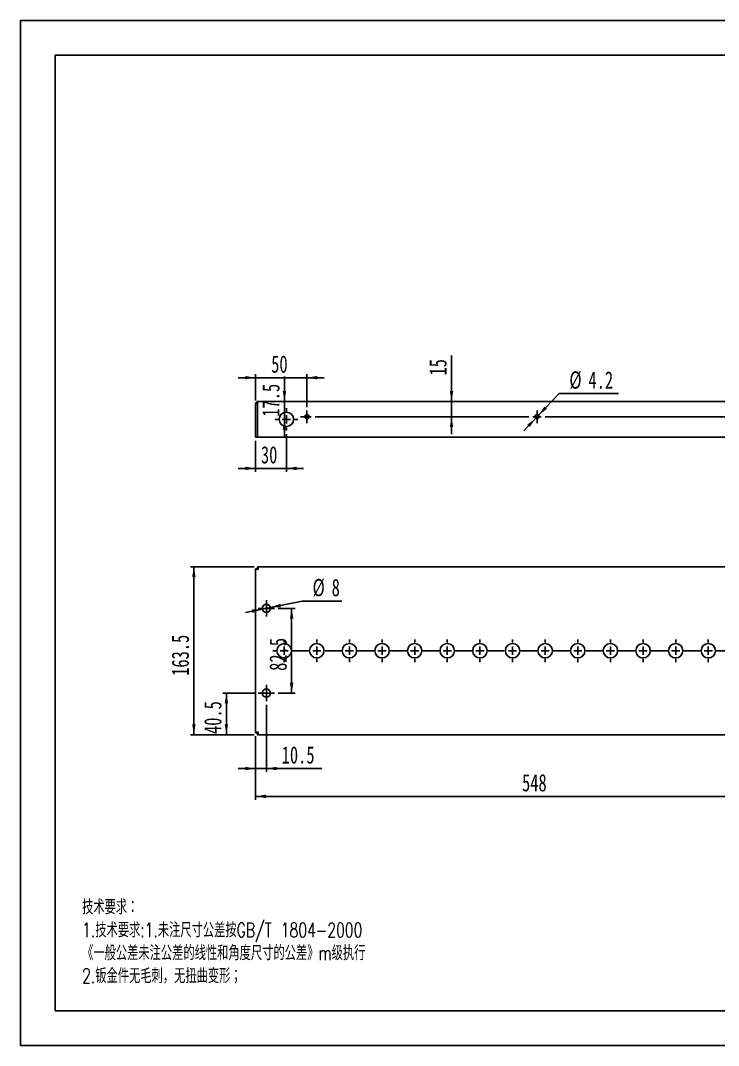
# Model space of a CAD drawing. Extents: x 0 to 1411, y 0 to 998.
# Drawn here: x 0 to 679, y 0 to 998 of the extents above; entities that cross this region are included whole.
import ezdxf

# ---------------------------------------------------------------- set-up
doc = ezdxf.new("R2010")
doc.units = 0
doc.header["$LTSCALE"] = 3.359556
doc.layers.get('0').update_dxf_attribs({"linetype": 'CONTINUOUS'})
doc.layers.add('粗实线', color=7, linetype='CONTINUOUS')
doc.layers.add('细实线', color=7, linetype='CONTINUOUS')
doc.styles.add('SLDTEXTSTYLE0', font='TXT', dxfattribs={"width": 0.7, "bigfont": 'bigfont'})
doc.styles.add('SLDTEXTSTYLE6', font='TXT', dxfattribs={"width": 0.7})
doc.dimstyles.new('SLDDIMSTYLE0', dxfattribs={"dimtxt": 16.79778, "dimasz": 10.078668, "dimexe": 0, "dimexo": 0.0625, "dimgap": 4.199445, "dimtad": 2, "dimdec": 1, "dimrnd": 1e-09, "dimzin": 12, "dimtxsty": 'SLDTEXTSTYLE6', "dimsah": 1, "dimcen": 0.09, "dimazin": 3, "dimtfac": 1, "dimtdec": 1, "dimtofl": 0, "dimtmove": 0, "dimatfit": 3, "dimtolj": 1, "dimtzin": 12})
doc.dimstyles.new('SLDDIMSTYLE1', dxfattribs={"dimtxt": 16.79778, "dimasz": 10.078668, "dimexe": 0, "dimexo": 0.0625, "dimgap": 4.199445, "dimtad": 0, "dimtih": 1, "dimtoh": 1, "dimdec": 1, "dimrnd": 1e-09, "dimzin": 12, "dimtxsty": 'SLDTEXTSTYLE6', "dimsah": 1, "dimcen": 0, "dimazin": 3, "dimtfac": 1, "dimtdec": 1, "dimtmove": 0, "dimatfit": 3, "dimtolj": 1, "dimtzin": 12})
doc.dimstyles.new('SLDDIMSTYLE2', dxfattribs={"dimtxt": 16.79778, "dimasz": 10.078668, "dimexe": 0, "dimexo": 0.0625, "dimgap": 4.199445, "dimtad": 2, "dimdec": 1, "dimrnd": 1e-09, "dimzin": 12, "dimtxsty": 'SLDTEXTSTYLE6', "dimsah": 1, "dimcen": 0.09, "dimazin": 3, "dimtfac": 1, "dimtdec": 1, "dimtmove": 0, "dimatfit": 3, "dimtolj": 1, "dimtzin": 12})

# ---------------------------------------------------------------- blocks, each defined once
blk = doc.blocks.new('SW_NOTE_0')
at = {"layer": '细实线', "color": 0, "attachment_point": 1, "style": 'SLDTEXTSTYLE0'}
for s, insert, char_height in [('技术要求：', (0, 18.33), 14.222), ('1.技术要求:1.未注尺寸公差按GB/T 1804-2000', (0, -3.99), 14.2221), ('《一般公差未注公差的线性和角度尺寸的公差》m级执行', (0, -26.31), 14.2221), ('2.钣金件无毛刺，无扭曲变形；', (0, -48.63), 14.2221)]:
    blk.add_mtext(s, dxfattribs=dict(at, insert=insert, char_height=char_height))
blk = doc.blocks.new('_D')
at = {"layer": '细实线'}
for p, q in [((228.73, 301.14), (228.73, 239.17)), ((776.73, 301.14), (776.73, 239.17)), ((776.73, 242.52), (228.73, 242.52))]:
    blk.add_line(p, q, dxfattribs=at)
for points in [[(228.73, 242.52), (238.81, 240.84), (238.81, 244.2)], [(776.73, 242.52), (766.65, 244.2), (766.65, 240.84)]]:
    blk.add_solid(points, dxfattribs=at)
at = {"layer": '细实线', "insert": (488.07, 264.18), "char_height": 16.798, "attachment_point": 1, "style": 'SLDTEXTSTYLE6'}
blk.add_mtext('548', dxfattribs=at)
blk = doc.blocks.new('_D_1')
at = {"layer": '细实线'}
for p, q in [((227.34, 466.03), (165.37, 466.03)), ((168.73, 302.53), (168.73, 466.03)), ((227.34, 302.53), (165.37, 302.53))]:
    blk.add_line(p, q, dxfattribs=at)
for points in [[(168.73, 466.03), (167.05, 455.95), (170.41, 455.95)], [(168.73, 302.53), (170.41, 312.61), (167.05, 312.61)]]:
    blk.add_solid(points, dxfattribs=at)
at = {"layer": '细实线', "insert": (147.07, 359.84), "char_height": 16.798, "attachment_point": 1, "rotation": 90, "style": 'SLDTEXTSTYLE6'}
blk.add_mtext('163.5', dxfattribs=at)
blk = doc.blocks.new('_D_5')
at = {"layer": '细实线'}
for p, q in [((250.59, 425.53), (267.23, 425.53)), ((263.87, 343.03), (263.87, 425.53)), ((250.59, 343.03), (267.23, 343.03))]:
    blk.add_line(p, q, dxfattribs=at)
for points in [[(263.87, 425.53), (262.19, 415.45), (265.55, 415.45)], [(263.87, 343.03), (265.55, 353.11), (262.19, 353.11)]]:
    blk.add_solid(points, dxfattribs=at)
at = {"layer": '细实线', "insert": (242.21, 364.73), "char_height": 16.798, "attachment_point": 1, "rotation": 90, "style": 'SLDTEXTSTYLE6'}
blk.add_mtext('82.5', dxfattribs=at)
blk = doc.blocks.new('_D_6')
at = {"layer": '细实线'}
for p, q in [((227.87, 343.03), (197.01, 343.03)), ((200.37, 302.53), (200.37, 343.03)), ((227.34, 302.53), (197.01, 302.53))]:
    blk.add_line(p, q, dxfattribs=at)
for points in [[(200.37, 343.03), (198.69, 332.95), (202.05, 332.95)], [(200.37, 302.53), (202.05, 312.61), (198.69, 312.61)]]:
    blk.add_solid(points, dxfattribs=at)
at = {"layer": '细实线', "insert": (178.71, 303.23), "char_height": 16.798, "attachment_point": 1, "rotation": 90, "style": 'SLDTEXTSTYLE6'}
blk.add_mtext('40.5', dxfattribs=at)
blk = doc.blocks.new('_D_7')
at = {"layer": '细实线'}
for p, q in [((239.23, 331.67), (239.23, 266.27)), ((228.73, 301.14), (228.73, 266.27)), ((228.73, 269.63), (211.93, 269.63)), ((228.73, 269.63), (239.23, 269.63)), ((239.23, 269.63), (293.27, 269.63))]:
    blk.add_line(p, q, dxfattribs=at)
for points in [[(228.73, 269.63), (218.65, 271.31), (218.65, 267.95)], [(239.23, 269.63), (249.31, 267.95), (249.31, 271.31)]]:
    blk.add_solid(points, dxfattribs=at)
at = {"layer": '细实线', "insert": (254.17, 291.28), "char_height": 16.798, "attachment_point": 1, "style": 'SLDTEXTSTYLE6'}
blk.add_mtext('10.5', dxfattribs=at)
blk = doc.blocks.new('_D_8')
at = {"layer": '细实线'}
for p, q in [((243.15, 426.32), (274.13, 432.54)), ((274.13, 432.54), (312.56, 432.54)), ((235.31, 424.74), (218.84, 421.44)), ((235.31, 424.74), (243.15, 426.32))]:
    blk.add_line(p, q, dxfattribs=at)
for points in [[(243.15, 426.32), (253.37, 426.65), (252.71, 429.95)], [(235.31, 424.74), (225.1, 424.41), (225.76, 421.11)]]:
    blk.add_solid(points, dxfattribs=at)
at = {"layer": '细实线', "attachment_point": 1, "style": 'SLDTEXTSTYLE6'}
for s, insert, char_height in [('%%c', (284.21, 454.19), 16.798), ('8', (302.78, 454.19), 16.8)]:
    blk.add_mtext(s, dxfattribs=dict(at, insert=insert, char_height=char_height))
blk = doc.blocks.new('SW_CENTERMARKSYMBOL_0')
at = {"layer": '细实线', "color": 0}
for p, q in [((-444.5, 8), (-444.5, 11)), ((-412.75, 8), (-412.75, 11)), ((-381, 8), (-381, 11)), ((-349.25, 8), (-349.25, 11)), ((-317.5, 8), (-317.5, 11)), ((-285.75, 8), (-285.75, 11)), ((-254, 8), (-254, 11)), ((-222.25, 8), (-222.25, 11)), ((-190.5, 8), (-190.5, 11)), ((-158.75, 8), (-158.75, 11)), ((-127, 8), (-127, 11)), ((-95.25, 8), (-95.25, 11)), ((-63.5, 8), (-63.5, 11)), ((-31.75, 8), (-31.75, 11)), ((0, 8), (0, 11)), ((31.75, 8), (31.75, 11)), ((-452.5, 0), (-455.5, 0)), ((-444.5, 0), (-448.5, 0)), ((-444.5, 0), (-444.5, 4)), ((-444.5, 0), (-444.5, -4)), ((-444.5, 0), (-440.5, 0)), ((-436.5, 0), (-420.75, 0)), ((-412.75, 0), (-416.75, 0)), ((-412.75, 0), (-412.75, 4)), ((-412.75, 0), (-412.75, -4)), ((-412.75, 0), (-408.75, 0)), ((-404.75, 0), (-389, 0)), ((-381, 0), (-385, 0)), ((-381, 0), (-381, 4)), ((-381, 0), (-381, -4)), ((-381, 0), (-377, 0)), ((-373, 0), (-357.25, 0)), ((-349.25, 0), (-353.25, 0)), ((-349.25, 0), (-349.25, 4)), ((-349.25, 0), (-349.25, -4)), ((-349.25, 0), (-345.25, 0)), ((-341.25, 0), (-325.5, 0)), ((-317.5, 0), (-321.5, 0)), ((-317.5, 0), (-317.5, 4)), ((-317.5, 0), (-317.5, -4)), ((-317.5, 0), (-313.5, 0)), ((-309.5, 0), (-293.75, 0)), ((-285.75, 0), (-289.75, 0)), ((-285.75, 0), (-285.75, 4)), ((-285.75, 0), (-285.75, -4)), ((-285.75, 0), (-281.75, 0)), ((-277.75, 0), (-262, 0)), ((-254, 0), (-258, 0)), ((-254, 0), (-254, 4)), ((-254, 0), (-254, -4)), ((-254, 0), (-250, 0)), ((-246, 0), (-230.25, 0)), ((-222.25, 0), (-226.25, 0)), ((-222.25, 0), (-222.25, 4)), ((-222.25, 0), (-222.25, -4)), ((-222.25, 0), (-218.25, 0)), ((-214.25, 0), (-198.5, 0)), ((-190.5, 0), (-194.5, 0)), ((-190.5, 0), (-190.5, 4)), ((-190.5, 0), (-190.5, -4)), ((-190.5, 0), (-186.5, 0)), ((-182.5, 0), (-166.75, 0)), ((-158.75, 0), (-162.75, 0)), ((-158.75, 0), (-158.75, 4)), ((-158.75, 0), (-158.75, -4)), ((-158.75, 0), (-154.75, 0)), ((-150.75, 0), (-135, 0)), ((-127, 0), (-131, 0)), ((-127, 0), (-127, 4)), ((-127, 0), (-127, -4)), ((-127, 0), (-123, 0)), ((-119, 0), (-103.25, 0)), ((-95.25, 0), (-99.25, 0)), ((-95.25, 0), (-95.25, 4)), ((-95.25, 0), (-95.25, -4)), ((-95.25, 0), (-91.25, 0)), ((-87.25, 0), (-71.5, 0)), ((-63.5, 0), (-67.5, 0)), ((-63.5, 0), (-63.5, 4)), ((-63.5, 0), (-63.5, -4)), ((-63.5, 0), (-59.5, 0)), ((-55.5, 0), (-39.75, 0)), ((-31.75, 0), (-35.75, 0)), ((-31.75, 0), (-31.75, 4)), ((-31.75, 0), (-31.75, -4)), ((-31.75, 0), (-27.75, 0)), ((-23.75, 0), (-8, 0)), ((0, 0), (-4, 0)), ((0, 0), (0, 4)), ((0, 0), (0, -4)), ((0, 0), (4, 0)), ((8, 0), (23.75, 0)), ((31.75, 0), (27.75, 0)), ((31.75, 0), (31.75, 4)), ((31.75, 0), (31.75, -4)), ((31.75, 0), (35.75, 0)), ((39.75, 0), (42.75, 0)), ((-444.5, -8), (-444.5, -11)), ((-412.75, -8), (-412.75, -11)), ((-381, -8), (-381, -11)), ((-349.25, -8), (-349.25, -11)), ((-317.5, -8), (-317.5, -11)), ((-285.75, -8), (-285.75, -11)), ((-254, -8), (-254, -11)), ((-222.25, -8), (-222.25, -11)), ((-190.5, -8), (-190.5, -11)), ((-158.75, -8), (-158.75, -11)), ((-127, -8), (-127, -11)), ((-95.25, -8), (-95.25, -11)), ((-63.5, -8), (-63.5, -11)), ((-31.75, -8), (-31.75, -11)), ((0, -8), (0, -11)), ((31.75, -8), (31.75, -11))]:
    blk.add_line(p, q, dxfattribs=at)
blk = doc.blocks.new('SW_CENTERMARKSYMBOL_1')
at = {"layer": '细实线', "color": 0}
for p, q in [((-4, 0), (-8, 0)), ((0, 0), (-4, 0)), ((0, 4), (0, 8)), ((0, 0), (0, 4)), ((0, 0), (0, -4)), ((0, 0), (4, 0)), ((4, 0), (8, 0)), ((0, -4), (0, -8))]:
    blk.add_line(p, q, dxfattribs=at)
blk = doc.blocks.new('SW_CENTERMARKSYMBOL_4')
at = {"layer": '细实线', "color": 0}
for p, q in [((-4, 0), (-8, 0)), ((0, 0), (-4, 0)), ((0, 4), (0, 8)), ((0, 0), (0, 4)), ((0, 0), (0, -4)), ((0, 0), (4, 0)), ((4, 0), (8, 0)), ((0, -4), (0, -8))]:
    blk.add_line(p, q, dxfattribs=at)
blk = doc.blocks.new('_D_13')
at = {"layer": '细实线'}
for p, q in [((228.73, 650.08), (211.93, 650.08)), ((228.73, 627.74), (228.73, 653.44)), ((228.73, 650.08), (278.73, 650.08)), ((278.73, 621.5), (278.73, 653.44)), ((278.73, 650.08), (295.53, 650.08))]:
    blk.add_line(p, q, dxfattribs=at)
for points in [[(228.73, 650.08), (218.65, 651.76), (218.65, 648.4)], [(278.73, 650.08), (288.81, 648.4), (288.81, 651.76)]]:
    blk.add_solid(points, dxfattribs=at)
at = {"layer": '细实线', "insert": (243.96, 671.74), "char_height": 16.798, "attachment_point": 1, "style": 'SLDTEXTSTYLE6'}
blk.add_mtext('50', dxfattribs=at)
blk = doc.blocks.new('_D_14')
at = {"layer": '细实线'}
for p, q in [((258.73, 595.18), (258.73, 558.44)), ((228.73, 588.68), (228.73, 558.44)), ((228.73, 561.8), (211.93, 561.8)), ((258.73, 561.8), (228.73, 561.8)), ((258.73, 561.8), (275.53, 561.8))]:
    blk.add_line(p, q, dxfattribs=at)
for points in [[(228.73, 561.8), (218.65, 563.48), (218.65, 560.12)], [(258.73, 561.8), (268.81, 560.12), (268.81, 563.48)]]:
    blk.add_solid(points, dxfattribs=at)
at = {"layer": '细实线', "insert": (233.96, 583.45), "char_height": 16.798, "attachment_point": 1, "style": 'SLDTEXTSTYLE6'}
blk.add_mtext('30', dxfattribs=at)
blk = doc.blocks.new('_D_15')
at = {"layer": '细实线'}
for p, q in [((419.46, 627.04), (419.46, 671.75)), ((419.46, 612.04), (419.46, 627.04)), ((419.46, 612.04), (419.46, 595.24))]:
    blk.add_line(p, q, dxfattribs=at)
for points in [[(419.46, 627.04), (421.14, 637.11), (417.78, 637.11)], [(419.46, 612.04), (417.78, 601.96), (421.14, 601.96)]]:
    blk.add_solid(points, dxfattribs=at)
at = {"layer": '细实线', "insert": (397.81, 652.2), "char_height": 16.798, "attachment_point": 1, "rotation": 90, "style": 'SLDTEXTSTYLE6'}
blk.add_mtext('15', dxfattribs=at)
blk = doc.blocks.new('_D_16')
at = {"layer": '细实线'}
for p, q in [((256.87, 627.04), (256.87, 651.21)), ((256.87, 609.54), (256.87, 627.04)), ((256.87, 609.54), (256.87, 592.74))]:
    blk.add_line(p, q, dxfattribs=at)
for points in [[(256.87, 627.04), (258.55, 637.11), (255.19, 637.11)], [(256.87, 609.54), (255.19, 599.46), (258.55, 599.46)]]:
    blk.add_solid(points, dxfattribs=at)
at = {"layer": '细实线', "insert": (235.21, 612.1), "char_height": 16.798, "attachment_point": 1, "rotation": 90, "style": 'SLDTEXTSTYLE6'}
blk.add_mtext('17.5', dxfattribs=at)
blk = doc.blocks.new('_D_18')
at = {"layer": '细实线'}
for p, q in [((504.18, 613.56), (524.07, 634.56)), ((524.07, 634.56), (582.05, 634.56)), ((501.29, 610.51), (489.74, 598.32)), ((501.29, 610.51), (504.18, 613.56))]:
    blk.add_line(p, q, dxfattribs=at)
for points in [[(504.18, 613.56), (512.33, 619.72), (509.89, 622.03)], [(501.29, 610.51), (493.14, 604.35), (495.58, 602.04)]]:
    blk.add_solid(points, dxfattribs=at)
at = {"layer": '细实线', "char_height": 16.798, "attachment_point": 1, "style": 'SLDTEXTSTYLE6'}
for s, insert in [('%%c', (534.15, 656.22)), ('4.2', (552.73, 656.22))]:
    blk.add_mtext(s, dxfattribs=dict(at, insert=insert))
blk = doc.blocks.new('SW_CENTERMARKSYMBOL_7')
at = {"layer": '细实线', "color": 0}
for p, q in [((0, 8), (0, 11)), ((-8, 0), (-11, 0)), ((0, 0), (-4, 0)), ((0, 0), (0, 4)), ((0, 0), (0, -4)), ((0, 0), (4, 0)), ((8, 0), (11, 0)), ((0, -8), (0, -11))]:
    blk.add_line(p, q, dxfattribs=at)
blk = doc.blocks.new('SW_CENTERMARKSYMBOL_9')
at = {"layer": '细实线', "color": 0}
for p, q in [((-228, 0), (-230.1, 0)), ((-224, 0), (-228, 0)), ((-224, 4), (-224, 6.1)), ((-224, 0), (-224, 4)), ((-224, 0), (-224, -4)), ((-224, 0), (-220, 0)), ((-216, 0), (-8, 0)), ((0, 0), (-4, 0)), ((0, 4), (0, 6.1)), ((0, 0), (0, 4)), ((0, 0), (0, -4)), ((0, 0), (4, 0)), ((8, 0), (216, 0)), ((224, 0), (220, 0)), ((224, 4), (224, 6.1)), ((224, 0), (224, 4)), ((224, 0), (224, -4)), ((224, 0), (228, 0)), ((228, 0), (230.1, 0)), ((-224, -4), (-224, -6.1)), ((0, -4), (0, -6.1)), ((224, -4), (224, -6.1))]:
    blk.add_line(p, q, dxfattribs=at)

msp = doc.modelspace()

# ---------------------------------------------------------------- linework, layer by layer
at = {"color": 7, "linetype": 'CONTINUOUS'}
for p, q in [((228.73, 624.38), (228.73, 592.04)), ((230.63, 624.38), (228.73, 624.38)), ((230.63, 624.38), (230.63, 592.04)), ((230.7, 592.04), (230.7, 624.38)), ((231.39, 627.04), (774.07, 627.04)), ((230.63, 592.04), (228.73, 592.04)), ((230.7, 592.04), (774.76, 592.04)), ((228.73, 304.5), (228.73, 464.06)), ((230.63, 464.06), (228.73, 464.06)), ((230.7, 466.03), (774.76, 466.03)), ((230.7, 464.13), (230.7, 466.03)), ((230.63, 304.5), (228.73, 304.5)), ((230.7, 304.43), (230.7, 302.53)), ((774.76, 302.53), (230.7, 302.53))]:
    msp.add_line(p, q, dxfattribs=at)
for centre, radius in [((258.73, 609.54), 7), ((278.73, 612.04), 2.1), ((502.73, 612.04), 2.1), ((239.23, 425.53), 4), ((256.58, 384.28), 7), ((288.33, 384.28), 7), ((320.08, 384.28), 7), ((351.83, 384.28), 7), ((383.58, 384.28), 7), ((415.33, 384.28), 7), ((447.08, 384.28), 7), ((478.83, 384.28), 7), ((510.58, 384.28), 7), ((542.33, 384.28), 7), ((574.08, 384.28), 7), ((605.83, 384.28), 7), ((637.58, 384.28), 7), ((669.33, 384.28), 7), ((239.23, 343.03), 4)]:
    msp.add_circle(centre, radius, dxfattribs=at)
for points, knots in [([(228.73, 624.38), (228.73, 624.72), (228.8, 625.07), (229.07, 625.72), (229.27, 626.01), (229.76, 626.5), (230.05, 626.7), (230.7, 626.97), (231.04, 627.04), (231.39, 627.04)], [0, 0, 0, 0, 0.25, 0.25, 0.5, 0.5, 0.75, 0.75, 1, 1, 1, 1]), ([(230.63, 624.38), (230.64, 624.48), (230.65, 624.63), (230.74, 624.75), (230.77, 624.79)], [0, 0, 0, 0, 0.664541, 1, 1, 1, 1]), ([(231.39, 627.04), (231.34, 627.04), (231.28, 626.97), (231.16, 626.7), (231.11, 626.5), (230.99, 626.01), (230.93, 625.72), (230.82, 625.07), (230.76, 624.72), (230.7, 624.38)], [0, 0, 0, 0, 0.25, 0.25, 0.5, 0.5, 0.75, 0.75, 1, 1, 1, 1]), ([(231.39, 463.37), (231.04, 463.43), (230.7, 463.48), (230.05, 463.6), (229.76, 463.66), (229.27, 463.77), (229.07, 463.83), (228.8, 463.94), (228.73, 464), (228.73, 464.06)], [0, 0, 0, 0, 0.25, 0.25, 0.5, 0.5, 0.75, 0.75, 1, 1, 1, 1]), ([(231.39, 463.37), (231.29, 463.43), (231.19, 463.48), (231.01, 463.6), (230.93, 463.66), (230.78, 463.77), (230.73, 463.83), (230.65, 463.94), (230.63, 464), (230.63, 464.06)], [0, 0, 0, 0, 0.25, 0.25, 0.5, 0.5, 0.75, 0.75, 1, 1, 1, 1]), ([(230.7, 466.03), (230.76, 466.03), (230.82, 465.96), (230.93, 465.69), (230.99, 465.5), (231.11, 465), (231.16, 464.71), (231.28, 464.07), (231.34, 463.72), (231.39, 463.37)], [0, 0, 0, 0, 0.25, 0.25, 0.5, 0.5, 0.75, 0.75, 1, 1, 1, 1]), ([(230.7, 464.13), (230.76, 464.13), (230.82, 464.11), (230.93, 464.03), (230.99, 463.98), (231.11, 463.84), (231.16, 463.75), (231.28, 463.57), (231.34, 463.47), (231.39, 463.37)], [0, 0, 0, 0, 0.25, 0.25, 0.5, 0.5, 0.75, 0.75, 1, 1, 1, 1]), ([(228.73, 304.5), (228.73, 304.56), (228.8, 304.62), (229.07, 304.73), (229.27, 304.79), (229.76, 304.9), (230.05, 304.96), (230.7, 305.07), (231.04, 305.13), (231.39, 305.19)], [0, 0, 0, 0, 0.25, 0.25, 0.5, 0.5, 0.75, 0.75, 1, 1, 1, 1]), ([(230.63, 304.5), (230.63, 304.56), (230.65, 304.62), (230.73, 304.73), (230.78, 304.79), (230.93, 304.9), (231.01, 304.96), (231.19, 305.07), (231.29, 305.13), (231.39, 305.19)], [0, 0, 0, 0, 0.25, 0.25, 0.5, 0.5, 0.75, 0.75, 1, 1, 1, 1]), ([(231.39, 305.19), (231.34, 304.84), (231.28, 304.49), (231.16, 303.85), (231.11, 303.55), (230.99, 303.06), (230.93, 302.87), (230.82, 302.6), (230.76, 302.53), (230.7, 302.53)], [0, 0, 0, 0, 0.25, 0.25, 0.5, 0.5, 0.75, 0.75, 1, 1, 1, 1]), ([(231.39, 305.19), (231.34, 305.09), (231.28, 304.99), (231.16, 304.81), (231.11, 304.72), (230.99, 304.58), (230.93, 304.53), (230.82, 304.45), (230.76, 304.43), (230.7, 304.43)], [0, 0, 0, 0, 0.25, 0.25, 0.5, 0.5, 0.75, 0.75, 1, 1, 1, 1])]:
    msp.add_open_spline(points, degree=3, knots=knots, dxfattribs=at)
at = {"layer": '粗实线'}
for p, q in [((33.6, 964.19), (1377.42, 964.19)), ((33.6, 964.19), (33.6, 33.6)), ((33.6, 33.6), (1377.42, 33.6))]:
    msp.add_line(p, q, dxfattribs=at)
at = {"layer": '细实线'}
for p, q in [((0, 0), (0, 997.79)), ((0, 997.79), (1411.01, 997.79)), ((0, 0), (1411.01, 0))]:
    msp.add_line(p, q, dxfattribs=at)

# ---------------------------------------------------------------- block references
for name, p in [('SW_CENTERMARKSYMBOL_7', (258.73, 609.54)), ('SW_CENTERMARKSYMBOL_9', (502.73, 612.04)), ('SW_CENTERMARKSYMBOL_4', (239.23, 425.53)), ('SW_CENTERMARKSYMBOL_0', (701.08, 384.28)), ('SW_CENTERMARKSYMBOL_1', (239.23, 343.03)), ('SW_NOTE_0', (59.98, 123.54))]:
    msp.add_blockref(name, p, dxfattribs=at)

# ---------------------------------------------------------------- dimensions: what is measured, and where the dimension line sits
for base, p1, p2, dimstyle, picture, middle in [((278.73, 650.08), (228.73, 624.38), (278.73, 618.14), 'SLDDIMSTYLE2', '_D_13', (253.73, 650.08)), ((228.73, 561.8), (258.73, 598.54), (228.73, 592.04), 'SLDDIMSTYLE2', '_D_14', (243.73, 561.8)), ((239.23, 269.63), (228.73, 304.5), (239.23, 335.03), 'SLDDIMSTYLE2', '_D_7', (273.72, 269.63)), ((228.73, 242.52), (776.73, 304.5), (228.73, 304.5), 'SLDDIMSTYLE0', '_D', (502.73, 242.52))]:
    dim = msp.add_linear_dim(base=base, p1=p1, p2=p2, dimstyle=dimstyle, dxfattribs=at)
    dim.commit()
    dim.dimension.update_dxf_attribs({"geometry": picture, "text_midpoint": middle, "dimtype": 160})
for base, p1, p2, dimstyle, picture, middle in [((419.46, 627.04), (496.63, 612.04), (231.39, 627.04), 'SLDDIMSTYLE2', '_D_15', (419.46, 661.97)), ((256.87, 627.04), (247.73, 609.54), (231.39, 627.04), 'SLDDIMSTYLE2', '_D_16', (256.87, 631.66)), ((168.73, 466.03), (230.7, 302.53), (230.7, 466.03), 'SLDDIMSTYLE0', '_D_1', (168.73, 384.28)), ((263.87, 425.53), (247.23, 343.03), (247.23, 425.53), 'SLDDIMSTYLE0', '_D_5', (263.87, 384.28)), ((200.37, 343.03), (230.7, 302.53), (231.23, 343.03), 'SLDDIMSTYLE0', '_D_6', (200.37, 322.78))]:
    dim = msp.add_linear_dim(base=base, p1=p1, p2=p2, angle=90, dimstyle=dimstyle, dxfattribs=at)
    dim.commit()
    dim.dimension.update_dxf_attribs({"geometry": picture, "text_midpoint": middle, "dimtype": 160})
for p1, p2, picture, middle in [((504.18, 613.56), (501.29, 610.51), '_D_18', (558.1, 646.02)), ((243.15, 426.32), (235.31, 424.74), '_D_8', (298.38, 443.99))]:
    dim = msp.add_diameter_dim_2p(p1=p1, p2=p2, dimstyle='SLDDIMSTYLE1', dxfattribs=at)
    dim.commit()
    dim.dimension.update_dxf_attribs({"geometry": picture, "text_midpoint": middle, "dimtype": 163})

doc.saveas('drawing.dxf')
